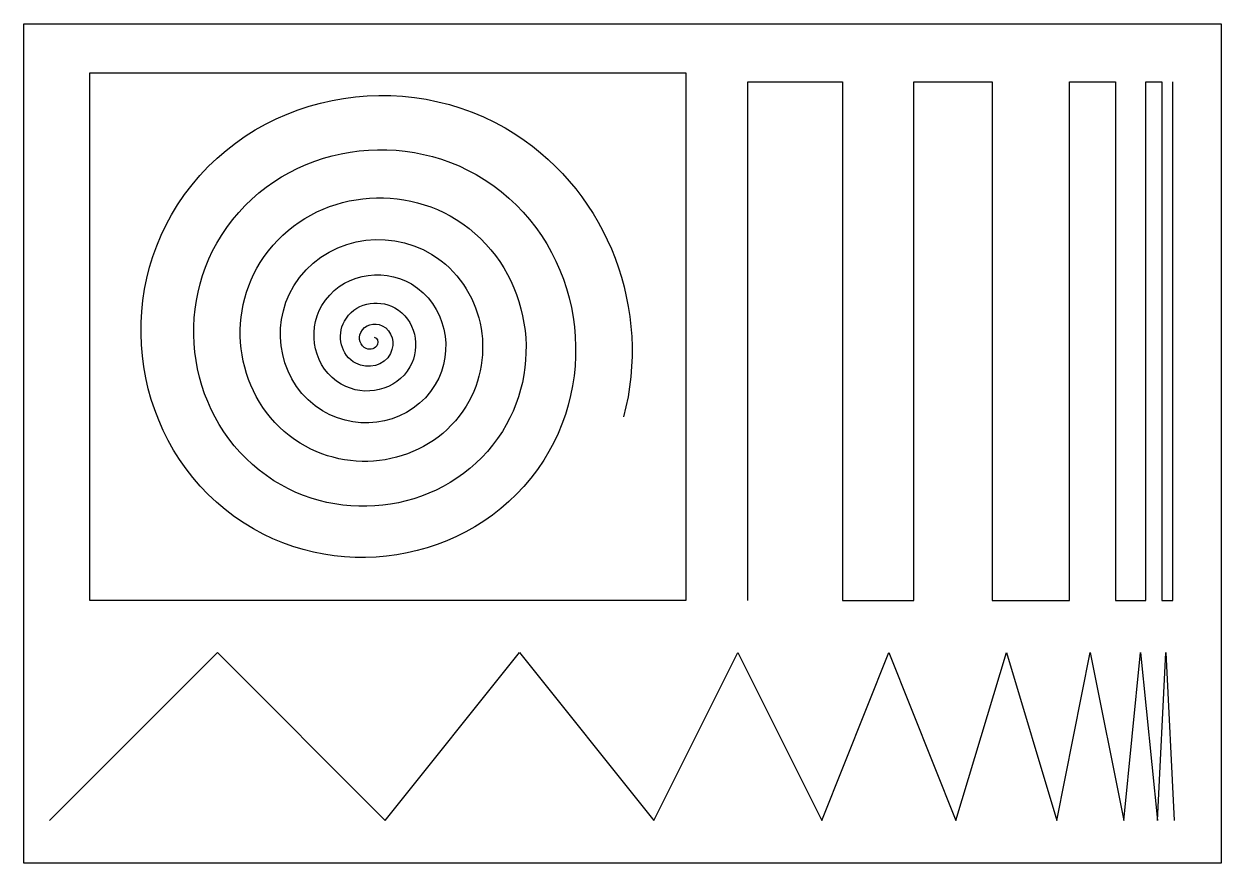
# Model space of a CAD drawing. Extents: x 3.5 to 74.8, y 184.5 to 234.5.
import ezdxf

# ---------------------------------------------------------------- set-up
doc = ezdxf.new("R2010")
doc.units = 0
doc.layers.add('Layer_1', color=7, linetype='CONTINUOUS')

msp = doc.modelspace()

# ---------------------------------------------------------------- linework, layer by layer
at = {"layer": 'Layer_1', "color": 7}
for points in [[(3.474504, 234.458931), (74.790918, 234.458931), (74.790918, 184.458931), (3.474504, 184.458931)], [(7.407773, 231.535965), (42.896169, 231.535965), (42.896169, 200.095997), (7.407773, 200.095997)]]:
    msp.add_lwpolyline(points, close=True, dxfattribs=at)
for points in [[(46.600059, 200.104991), (46.600059, 231.000002), (52.230843, 231.000002), (52.230843, 200.104991), (56.492753, 200.104991), (56.492753, 231.000002), (61.160228, 231.000002), (61.160228, 200.104991), (65.754829, 200.104991), (65.754829, 231.000002), (68.492585, 231.000002), (68.492585, 200.104991), (70.317756, 200.104991), (70.317756, 231.000002), (71.271542, 231.000002), (71.271542, 200.104991), (71.924306, 200.104991), (71.924306, 231.000002)], [(5, 187), (15, 197), (25, 187), (33, 197), (41, 187), (46, 197), (51, 187), (55, 197), (59, 187), (62, 197), (65, 187), (67, 197), (69, 187), (70, 197), (71, 187), (71.5, 197), (72, 187)]]:
    msp.add_lwpolyline(points, dxfattribs=at)
for points in [[(12.628126, 223.682504), (16.934969, 230.378937), (26.141967, 232.153156), (32.774399, 227.87608)], [(15.240482, 221.858723), (18.563121, 227.091148), (25.724743, 228.487246), (30.899044, 225.18985)], [(32.774399, 227.87608), (38.304378, 224.309946), (40.876732, 217.373632), (39.195186, 211.040312)], [(17.551825, 220.245091), (20.004979, 224.176234), (25.353206, 225.235003), (29.232261, 222.802376)], [(30.899044, 225.18985), (36.482401, 221.631778), (37.969249, 213.98029), (34.437568, 208.45654)], [(16.597909, 204.705119), (10.28248, 208.755343), (8.606554, 217.42962), (12.628126, 223.682504)], [(29.232261, 222.802376), (33.473198, 220.142806), (34.612409, 214.363375), (31.974566, 210.176052)], [(18.369747, 207.243073), (13.478088, 210.337446), (12.170193, 217.023695), (15.240482, 221.858723)], [(19.551957, 218.848726), (21.254266, 221.646599), (25.028815, 222.410114), (27.780828, 220.723364)], [(27.780828, 220.723364), (30.845937, 218.844714), (31.679242, 214.699706), (29.81742, 211.682034)], [(19.929788, 209.477652), (16.297943, 211.731801), (15.316987, 216.663796), (17.551825, 220.245091)], [(21.22816, 217.678508), (22.303151, 219.517647), (24.753366, 220.029553), (26.553114, 218.964804)], [(26.553114, 218.964804), (28.615154, 217.744882), (29.18577, 214.987582), (27.97746, 212.966577)], [(21.270534, 211.398117), (18.728997, 212.931797), (18.032545, 216.351457), (19.551957, 218.848726)], [(22.382536, 212.990931), (20.754877, 213.9291), (20.298833, 216.088577), (21.22816, 217.678508)], [(22.56373, 216.746098), (23.141341, 217.80947), (24.529162, 218.11542), (25.559943, 217.542201)], [(25.559943, 217.542201), (26.79954, 216.852861), (27.152564, 215.224852), (26.469146, 214.019585)], [(23.253168, 214.238012), (22.353884, 214.712559), (22.09199, 215.877632), (22.56373, 216.746098)], [(23.534793, 216.068164), (23.754051, 216.550423), (24.35936, 216.698849), (24.816392, 216.47715)], [(24.816392, 216.47715), (25.424849, 216.181998), (25.607916, 215.408619), (25.312172, 214.827311)], [(23.86382, 215.112701), (23.494527, 215.265613), (23.377451, 215.722088), (23.534793, 216.068164)], [(24.346625, 215.804263), (24.531203, 215.754053), (24.595939, 215.534607), (24.536674, 215.368714)], [(25.312172, 214.827311), (24.931846, 214.079749), (23.971722, 213.858836), (23.253168, 214.238012)], [(24.536674, 215.368714), (24.440244, 215.098784), (24.112678, 215.009658), (23.86382, 215.112701)], [(26.469146, 214.019585), (25.659572, 212.591831), (23.774249, 212.18876), (22.382536, 212.990931)], [(27.97746, 212.966577), (26.604606, 210.670359), (23.524092, 210.038217), (21.270534, 211.398117)], [(29.81742, 211.682034), (27.754796, 208.3389), (23.223921, 207.433107), (19.929788, 209.477652)], [(31.974566, 210.176052), (29.101236, 205.614915), (22.875757, 204.392656), (18.369747, 207.243073)], [(34.437568, 208.45654), (30.636951, 202.512159), (22.48121, 200.932029), (16.597909, 204.705119)]]:
    msp.add_open_spline(points, degree=3, dxfattribs=at)

doc.saveas('drawing.dxf')
